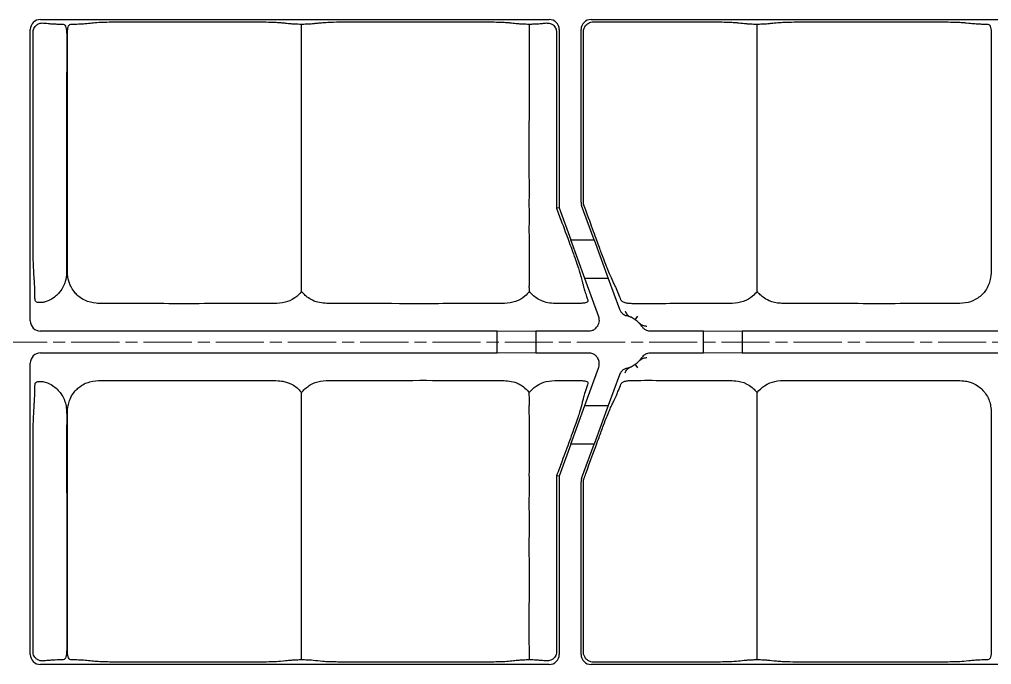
# Model space of a CAD drawing. Header units: millimetres. Extents: x 0 to 1486, y 0 to 1051.
# Drawn here: x 502.1 to 645.1, y 812.5 to 907.3 of the extents above; entities that cross this region are included whole.
import ezdxf

# ---------------------------------------------------------------- set-up
doc = ezdxf.new("R2010")
doc.units = ezdxf.units.MM
doc.header["$LTSCALE"] = 1.25
doc.linetypes.add('CHAIN', pattern=[0.3543, 0.2362, -0.0295, 0.0591, -0.0295])
doc.layers.add('Mittellinie(DIN)', color=7, linetype='CHAIN', lineweight=15, true_color=0x262659)
doc.layers.add('Sichtbare Kanten(DIN)', color=7, linetype='Continuous', lineweight=25, true_color=0x262659)

msp = doc.modelspace()

# ---------------------------------------------------------------- linework, layer by layer
at = {"layer": 'Mittellinie(DIN)', "ltscale": 23.990969}
msp.add_line((191.013, 859.864), (1099.263, 859.864), dxfattribs=at)
at = {"layer": 'Sichtbare Kanten(DIN)'}
for p, q in [((505.238, 907.264), (580.039, 907.264)), ((586.238, 907.264), (704.039, 907.264)), ((503.738, 862.964), (503.738, 905.765)), ((581.538, 905.765), (581.538, 879.584)), ((584.738, 880.413), (584.738, 905.765)), ((581.538, 879.584), (581.141, 879.514)), ((581.538, 879.584), (583.256, 874.864)), ((586.662, 874.864), (584.829, 879.9)), ((585.294, 869.193), (583.256, 874.864)), ((583.256, 874.864), (586.662, 874.864)), ((586.662, 874.864), (588.752, 869.193)), ((587.344, 863.562), (585.294, 869.193)), ((588.752, 869.193), (585.294, 869.193)), ((588.752, 869.193), (590.397, 864.673)), ((592.713, 863.141), (593.077, 863.661)), ((572.418, 861.464), (505.238, 861.464)), ((572.418, 861.464), (578.09, 861.489)), ((572.418, 858.264), (572.418, 861.464)), ((578.09, 861.489), (585.892, 861.489)), ((578.09, 861.489), (578.09, 858.24)), ((594.945, 861.489), (602.747, 861.489)), ((602.747, 861.489), (608.418, 861.464)), ((602.747, 858.24), (602.747, 861.489)), ((681.858, 861.464), (608.418, 861.464)), ((608.418, 861.464), (608.418, 858.264)), ((505.238, 858.264), (572.418, 858.264)), ((578.09, 858.24), (572.418, 858.264)), ((585.892, 858.24), (578.09, 858.24)), ((602.747, 858.24), (594.945, 858.24)), ((608.418, 858.264), (602.747, 858.24)), ((608.418, 858.264), (681.858, 858.264)), ((503.738, 813.964), (503.738, 856.765)), ((593.077, 856.067), (592.713, 856.587)), ((585.294, 850.535), (587.344, 856.166)), ((590.397, 855.055), (588.752, 850.535)), ((583.256, 844.864), (585.294, 850.535)), ((585.294, 850.535), (588.752, 850.535)), ((588.752, 850.535), (586.662, 844.864)), ((583.256, 844.864), (581.538, 840.144)), ((586.662, 844.864), (583.256, 844.864)), ((584.829, 839.828), (586.662, 844.864)), ((581.538, 840.144), (581.141, 840.214)), ((581.538, 840.144), (581.538, 813.964)), ((584.738, 813.964), (584.738, 839.315)), ((580.039, 812.464), (505.238, 812.464)), ((704.039, 812.464), (586.238, 812.464))]:
    msp.add_line(p, q, dxfattribs=at)
for start, end in [(34.62211, 75.37789), (144.62211, 145.37789), (214.62211, 215.37789), (284.62211, 325.37789)]:
    msp.add_arc((590.418, 859.864), 4, start, end, dxfattribs=at)
for centre, major_axis, ratio, start_param, end_param in [((505.239, 905.764), (-1.061, 1.061), 0.9994032, 5.4980856, 7.068285), ((580.038, 905.764), (1.061, 1.061), 0.9994032, 5.4980856, 7.068285), ((586.239, 905.764), (-1.061, 1.061), 0.9994032, 5.4980856, 7.068285), ((586.239, 880.413), (-1.478, -0.261), 0.9996922, 6.108705, 6.4576656), ((505.239, 862.965), (-1.061, -1.061), 0.9994032, 5.4980856, 7.068285), ((505.239, 856.764), (-1.061, 1.061), 0.9994032, 5.4980856, 7.068285), ((586.239, 839.315), (-1.478, 0.261), 0.9996922, 6.108705, 6.4576656), ((505.239, 813.965), (-1.061, -1.061), 0.9994032, 5.4980856, 7.068285), ((580.038, 813.965), (1.061, -1.061), 0.9994032, 5.4980856, 7.068285), ((586.239, 813.965), (-1.061, -1.061), 0.9994032, 5.4980856, 7.068285)]:
    msp.add_ellipse(centre, major_axis=major_axis, ratio=ratio, start_param=start_param, end_param=end_param, dxfattribs=at)
for points, knots in [([(504.135, 905.368), (504.135, 905.379), (504.135, 905.391), (504.136, 905.451), (504.14, 905.499), (504.156, 905.623), (504.171, 905.695), (504.223, 905.872), (504.27, 905.983), (504.391, 906.184), (504.46, 906.271), (504.659, 906.468), (504.773, 906.537), (505.068, 906.687), (505.329, 906.741), (505.624, 906.746), (505.694, 906.743), (505.766, 906.736)], [13.5145279, 13.5145279, 13.5145279, 13.5145279, 13.5469992, 13.5469992, 13.6798624, 13.6798624, 13.8831666, 13.8831666, 14.1991284, 14.1991284, 14.4786146, 14.4786146, 14.9280709, 14.9280709, 15.9537652, 15.9537652, 16.2771815, 16.2771815, 16.2771815, 16.2771815]), ([(505.766, 906.736), (505.885, 906.724), (506.009, 906.712), (506.243, 906.688), (506.466, 906.668), (506.751, 906.64), (506.833, 906.624), (507.375, 906.602), (507.583, 906.598), (508.039, 906.587), (508.223, 906.582), (508.482, 906.572), (508.539, 906.569), (508.591, 906.567)], [0.42719469, 0.42719469, 0.42719469, 0.42719469, 0.60407179, 0.60407179, 0.7637667, 0.7637667, 1.04289917, 1.04289917, 1.20083686, 1.20083686, 1.32442107, 1.32442107, 1.36458741, 1.36458741, 1.36458741, 1.36458741]), ([(508.591, 906.567), (508.686, 906.562), (508.768, 906.519), (508.899, 906.356), (508.947, 906.246), (509.02, 905.971), (509.045, 905.813), (509.071, 905.538), (509.078, 905.433), (509.085, 905.241), (509.087, 905.154), (509.087, 905.067)], [0, 0, 0, 0, 0.06500886, 0.06500886, 0.12441594, 0.12441594, 0.18121744, 0.18121744, 0.21387284, 0.21387284, 0.23990703, 0.23990703, 0.23990703, 0.23990703]), ([(509.188, 905.067), (509.188, 905.157), (509.19, 905.246), (509.198, 905.454), (509.206, 905.571), (509.235, 905.86), (509.262, 906.019), (509.338, 906.271), (509.383, 906.367), (509.509, 906.519), (509.593, 906.562), (509.688, 906.567)], [0.00064742, 0.00064742, 0.00064742, 0.00064742, 0.02749775, 0.02749775, 0.06418445, 0.06418445, 0.12288092, 0.12288092, 0.17602605, 0.17602605, 0.24072433, 0.24072433, 0.24072433, 0.24072433]), ([(509.688, 906.567), (510.091, 906.587), (510.459, 906.591), (511.008, 906.606), (511.185, 906.612), (511.51, 906.634), (511.578, 906.645), (511.847, 906.671), (512.169, 906.702), (512.718, 906.756), (512.867, 906.771), (513.375, 906.82), (513.61, 906.844), (514.72, 906.881), (515.227, 906.891), (516.169, 906.905), (516.726, 906.91), (517.807, 906.914), (518.243, 906.914), (521.761, 906.914), (525.612, 906.914), (529.537, 906.914), (530.792, 906.914), (534.375, 906.914), (535.245, 906.914), (536.334, 906.913), (536.996, 906.911), (538.244, 906.897), (538.703, 906.888), (539.544, 906.867), (539.858, 906.854), (540.358, 906.826), (540.519, 906.809), (540.917, 906.77), (541.089, 906.753), (541.412, 906.721), (541.564, 906.706), (541.886, 906.674), (541.948, 906.669), (542.252, 906.64), (542.315, 906.626), (542.918, 906.599), (543.268, 906.595), (543.638, 906.584)], [0.0623845, 0.0623845, 0.0623845, 0.0623845, 0.4075064, 0.4075064, 0.5556995, 0.5556995, 0.7019996, 0.7019996, 0.7895087, 0.7895087, 0.8216015, 0.8216015, 0.8966475, 0.8966475, 0.9479126, 0.9479126, 1.0152847, 1.0152847, 1.0658358, 1.0658358, 1.156645, 1.156645, 1.1993578, 1.1993578, 1.2785405, 1.2785405, 1.3475693, 1.3475693, 1.4012687, 1.4012687, 1.4713995, 1.4713995, 1.5576559, 1.5576559, 1.6259041, 1.6259041, 1.6857805, 1.6857805, 1.7560024, 1.7560024, 1.8940237, 1.8940237, 2.0401758, 2.0401758, 2.0401758, 2.0401758]), ([(543.642, 867.305), (543.639, 867.526), (543.636, 867.712), (543.635, 868.11), (543.637, 868.319), (543.639, 868.711), (543.64, 868.909), (543.639, 869.373), (543.638, 869.64), (543.634, 870.565), (543.641, 871.324), (543.642, 872.709), (543.636, 873.067), (543.638, 874.059), (543.643, 874.395), (543.645, 875.415), (543.635, 875.826), (543.631, 877.02), (543.641, 877.435), (543.646, 878.76), (543.638, 879.239), (543.63, 880.764), (543.644, 881.29), (543.644, 883.107), (543.634, 883.703), (543.635, 886.655), (543.635, 888.681), (543.634, 891.91), (543.643, 895.288), (543.637, 900.543), (543.636, 902.288), (543.638, 906.584)], [0.558332, 0.558332, 0.558332, 0.558332, 0.8173257, 0.8173257, 1.0884666, 1.0884666, 1.3283956, 1.3283956, 1.6283241, 1.6283241, 2.3433881, 2.3433881, 2.8708559, 2.8708559, 3.2345515, 3.2345515, 3.7544708, 3.7544708, 4.3330223, 4.3330223, 4.9940506, 4.9940506, 6.1753114, 6.1753114, 7.1803544, 7.1803544, 9.3747774, 9.3747774, 10.6794363, 10.6794363, 11.9116627, 11.9116627, 11.9116627, 11.9116627]), ([(543.638, 906.584), (543.878, 906.591), (544.106, 906.595), (544.499, 906.606), (544.676, 906.611), (545.004, 906.633), (545.083, 906.645), (545.319, 906.668), (545.404, 906.675), (545.625, 906.697), (545.662, 906.702), (546.076, 906.742), (546.306, 906.765), (546.84, 906.817), (547.032, 906.837), (547.741, 906.866), (548.121, 906.879), (549.411, 906.903), (550.016, 906.907), (550.993, 906.913), (551.596, 906.914), (552.468, 906.914), (552.772, 906.914), (556.576, 906.914), (559.088, 906.914), (564.77, 906.914), (567.379, 906.914), (569.254, 906.914), (570.018, 906.913), (571.423, 906.901), (571.909, 906.894), (572.855, 906.874), (573.198, 906.861), (573.724, 906.835), (573.902, 906.82), (574.14, 906.797), (574.175, 906.794), (574.576, 906.755), (574.897, 906.723), (575.386, 906.674), (575.449, 906.669), (575.752, 906.64), (575.816, 906.626), (576.418, 906.599), (576.768, 906.595), (577.138, 906.584)], [0.0398238, 0.0398238, 0.0398238, 0.0398238, 0.1751751, 0.1751751, 0.2744155, 0.2744155, 0.375041, 0.375041, 0.4405489, 0.4405489, 0.4886234, 0.4886234, 0.5504732, 0.5504732, 0.6282606, 0.6282606, 0.668866, 0.668866, 0.7114037, 0.7114037, 0.7917305, 0.7917305, 0.826471, 0.826471, 0.8940074, 0.8940074, 0.9792447, 0.9792447, 1.2282402, 1.2282402, 1.4191937, 1.4191937, 1.7043561, 1.7043561, 2.0940772, 2.0940772, 2.1970357, 2.1970357, 2.6653238, 2.6653238, 2.9223696, 2.9223696, 3.4266873, 3.4266873, 3.9598611, 3.9598611, 3.9598611, 3.9598611]), ([(577.142, 867.305), (577.139, 867.526), (577.136, 867.712), (577.135, 868.11), (577.137, 868.319), (577.139, 868.711), (577.14, 868.909), (577.139, 869.373), (577.138, 869.64), (577.134, 870.565), (577.141, 871.324), (577.142, 872.709), (577.136, 873.067), (577.138, 874.059), (577.143, 874.395), (577.145, 875.415), (577.135, 875.826), (577.131, 877.02), (577.141, 877.435), (577.146, 878.76), (577.138, 879.239), (577.13, 880.764), (577.144, 881.29), (577.144, 883.107), (577.134, 883.703), (577.135, 886.655), (577.135, 888.681), (577.134, 891.91), (577.143, 895.288), (577.137, 900.543), (577.136, 902.288), (577.138, 906.584)], [0.558332, 0.558332, 0.558332, 0.558332, 0.8173257, 0.8173257, 1.0884666, 1.0884666, 1.3283956, 1.3283956, 1.6283241, 1.6283241, 2.3433881, 2.3433881, 2.8708559, 2.8708559, 3.2345515, 3.2345515, 3.7544708, 3.7544708, 4.3330223, 4.3330223, 4.9940506, 4.9940506, 6.1753114, 6.1753114, 7.1803544, 7.1803544, 9.3747774, 9.3747774, 10.679436, 10.679436, 11.9116637, 11.9116637, 11.9116637, 11.9116637]), ([(577.138, 906.584), (577.378, 906.591), (577.606, 906.595), (577.999, 906.606), (578.176, 906.611), (578.504, 906.633), (578.583, 906.645), (578.797, 906.666), (578.876, 906.673), (579.108, 906.695), (579.312, 906.716), (579.51, 906.736)], [0.03982383, 0.03982383, 0.03982383, 0.03982383, 0.17517507, 0.17517507, 0.2744155, 0.2744155, 0.37504095, 0.37504095, 0.42474223, 0.42474223, 0.52897381, 0.52897381, 0.52897381, 0.52897381]), ([(579.51, 906.736), (579.678, 906.752), (579.852, 906.747), (580.112, 906.696), (580.23, 906.666), (580.458, 906.565), (580.584, 906.495), (580.799, 906.291), (580.872, 906.203), (580.985, 906.022), (581.033, 905.926), (581.095, 905.739), (581.114, 905.659), (581.134, 905.528), (581.138, 905.48), (581.141, 905.411), (581.142, 905.389), (581.142, 905.368)], [1.79812535, 1.79812535, 1.79812535, 1.79812535, 2.17066924, 2.17066924, 2.34582952, 2.34582952, 2.49716956, 2.49716956, 2.59028268, 2.59028268, 2.66790039, 2.66790039, 2.72038632, 2.72038632, 2.75054602, 2.75054602, 2.76449818, 2.76449818, 2.76449818, 2.76449818]), ([(585.084, 905.419), (585.084, 905.42), (585.084, 905.422), (585.084, 905.506), (585.091, 905.587), (585.122, 905.769), (585.15, 905.868), (585.253, 906.128), (585.347, 906.281), (585.534, 906.489), (585.61, 906.558), (585.692, 906.619), (585.836, 906.725), (585.998, 906.805), (586.306, 906.894), (586.447, 906.914), (586.588, 906.914)], [0.80595888, 0.80595888, 0.80595888, 0.80595888, 0.80644444, 0.80644444, 0.83105249, 0.83105249, 0.8620372, 0.8620372, 0.91580606, 0.91580606, 0.94660017, 0.94660017, 0.94660017, 1.00044642, 1.00044642, 1.04299047, 1.04299047, 1.04299047, 1.04299047]), ([(586.588, 906.914), (586.83, 906.914), (587.153, 906.914), (590.11, 906.914), (592.622, 906.914), (598.267, 906.914), (600.831, 906.914), (602.756, 906.914), (603.513, 906.913), (604.983, 906.901), (605.466, 906.892), (606.343, 906.874), (606.688, 906.861), (607.222, 906.836), (607.4, 906.821), (607.638, 906.798), (607.674, 906.794), (608.098, 906.753), (608.428, 906.719), (608.907, 906.672), (609.007, 906.664), (609.236, 906.64), (609.329, 906.625), (609.959, 906.598), (610.288, 906.594), (610.638, 906.584)], [0.05263, 0.05263, 0.05263, 0.05263, 0.0761766, 0.0761766, 0.2092402, 0.2092402, 0.3752185, 0.3752185, 0.7805425, 0.7805425, 1.1290483, 1.1290483, 1.7424136, 1.7424136, 2.5558917, 2.5558917, 2.7725931, 2.7725931, 3.840465, 3.840465, 4.222869, 4.222869, 4.7683401, 4.7683401, 5.2635903, 5.2635903, 5.2635903, 5.2635903]), ([(610.642, 867.305), (610.639, 867.526), (610.636, 867.712), (610.635, 868.11), (610.637, 868.319), (610.639, 868.711), (610.64, 868.909), (610.639, 869.373), (610.638, 869.64), (610.634, 870.565), (610.641, 871.324), (610.642, 872.709), (610.636, 873.067), (610.638, 874.059), (610.643, 874.395), (610.645, 875.415), (610.635, 875.826), (610.631, 877.02), (610.641, 877.435), (610.646, 878.76), (610.638, 879.239), (610.63, 880.764), (610.644, 881.29), (610.644, 883.107), (610.634, 883.703), (610.635, 886.655), (610.635, 888.681), (610.634, 891.91), (610.643, 895.288), (610.637, 900.543), (610.636, 902.288), (610.638, 906.584)], [0.558332, 0.558332, 0.558332, 0.558332, 0.8173257, 0.8173257, 1.0884666, 1.0884666, 1.3283956, 1.3283956, 1.6283241, 1.6283241, 2.3433881, 2.3433881, 2.8708559, 2.8708559, 3.2345515, 3.2345515, 3.7544708, 3.7544708, 4.3330223, 4.3330223, 4.9940506, 4.9940506, 6.1753114, 6.1753114, 7.1803545, 7.1803545, 9.3747774, 9.3747774, 10.6794359, 10.6794359, 11.9116642, 11.9116642, 11.9116642, 11.9116642]), ([(610.638, 906.584), (610.878, 906.591), (611.106, 906.595), (611.499, 906.606), (611.676, 906.611), (612.004, 906.633), (612.083, 906.645), (612.32, 906.669), (612.404, 906.675), (612.603, 906.695), (612.667, 906.702), (612.868, 906.722), (613.011, 906.736), (613.595, 906.794), (613.811, 906.816), (614.222, 906.844), (614.512, 906.86), (615.456, 906.886), (615.95, 906.895), (616.873, 906.906), (617.4, 906.911), (618.516, 906.914), (618.913, 906.914), (621.815, 906.914), (624.318, 906.914), (629.329, 906.914), (631.837, 906.914), (636.313, 906.914), (636.999, 906.915), (638.551, 906.9), (639.018, 906.892), (639.834, 906.873), (640.196, 906.861), (640.768, 906.833), (640.94, 906.817), (641.207, 906.791), (641.288, 906.783), (642.075, 906.707), (642.152, 906.696), (642.439, 906.669), (642.575, 906.658), (642.777, 906.635), (642.891, 906.622), (643.364, 906.602), (643.573, 906.598), (644.034, 906.587), (644.219, 906.583), (644.48, 906.572), (644.539, 906.569), (644.591, 906.567)], [0.0398237, 0.0398237, 0.0398237, 0.0398237, 0.175188, 0.175188, 0.2744243, 0.2744243, 0.3750397, 0.3750397, 0.4408675, 0.4408675, 0.4753798, 0.4753798, 0.5448398, 0.5448398, 0.7750621, 0.7750621, 0.946791, 0.946791, 1.0764591, 1.0764591, 1.1808218, 1.1808218, 1.2370619, 1.2370619, 1.5894386, 1.5894386, 1.9425612, 1.9425612, 2.2196134, 2.2196134, 2.3869359, 2.3869359, 2.6081769, 2.6081769, 2.8480879, 2.8480879, 2.952467, 2.952467, 3.8533478, 3.8533478, 4.5487916, 4.5487916, 5.1959348, 5.1959348, 5.65854, 5.65854, 6.0223085, 6.0223085, 6.141861, 6.141861, 6.141861, 6.141861]), ([(644.591, 906.567), (644.686, 906.562), (644.768, 906.519), (644.899, 906.356), (644.947, 906.246), (645.02, 905.971), (645.045, 905.813), (645.071, 905.538), (645.078, 905.433), (645.085, 905.241), (645.087, 905.154), (645.087, 905.067)], [0, 0, 0, 0, 0.06500886, 0.06500886, 0.12441594, 0.12441594, 0.18121744, 0.18121744, 0.21387284, 0.21387284, 0.23990703, 0.23990703, 0.23990703, 0.23990703]), ([(504.436, 866.026), (504.428, 866.186), (504.421, 866.388), (504.401, 867.15), (504.393, 867.647), (504.372, 868.245), (504.364, 868.38), (504.344, 868.668), (504.333, 868.804), (504.304, 869.277), (504.262, 869.965), (504.183, 871.665), (504.17, 871.963), (504.154, 872.588), (504.15, 872.833), (504.143, 873.431), (504.14, 873.784), (504.136, 874.58), (504.136, 875.014), (504.136, 876.136), (504.137, 876.259), (504.136, 880.569), (504.136, 883.224), (504.136, 887.792), (504.136, 888.912), (504.136, 892.672), (504.136, 894.202), (504.137, 897.134), (504.136, 897.47), (504.136, 899.023), (504.137, 899.529), (504.136, 900.785), (504.136, 901.212), (504.135, 902.885), (504.137, 903.308), (504.136, 904.441), (504.135, 904.759), (504.135, 905.211), (504.135, 905.289), (504.135, 905.368)], [0.0557766, 0.0557766, 0.0557766, 0.0557766, 0.1617735, 0.1617735, 0.3472766, 0.3472766, 0.45154, 0.45154, 0.5490272, 0.5490272, 0.6478744, 0.6478744, 0.676584, 0.676584, 0.6917683, 0.6917683, 0.7102441, 0.7102441, 0.7321473, 0.7321473, 0.7662903, 0.7662903, 0.8210365, 0.8210365, 0.8604928, 0.8604928, 0.8875573, 0.8875573, 0.9123842, 0.9123842, 0.9449597, 0.9449597, 0.9743999, 0.9743999, 1.0421596, 1.0421596, 1.0864074, 1.0864074, 1.0957602, 1.0957602, 1.0957602, 1.0957602]), ([(581.142, 905.368), (581.142, 905.008), (581.141, 904.648), (581.139, 903.282), (581.141, 903.1), (581.141, 901.005), (581.14, 900.616), (581.141, 896.554), (581.14, 893.369), (581.14, 888.342), (581.141, 886.5), (581.14, 883.312), (581.14, 882.506), (581.14, 880.675), (581.141, 880.199), (581.141, 879.514)], [0.0776749, 0.0776749, 0.0776749, 0.0776749, 0.15119127, 0.15119127, 0.35664796, 0.35664796, 0.42255795, 0.42255795, 0.66204059, 0.66204059, 0.80053786, 0.80053786, 0.90171466, 0.90171466, 1.07423508, 1.07423508, 1.07423508, 1.07423508]), ([(585.085, 880.474), (585.085, 880.6), (585.085, 880.731), (585.085, 883.127), (585.085, 884.259), (585.085, 889.897), (585.085, 893.271), (585.085, 897.547), (585.085, 898.449), (585.085, 900.097), (585.084, 900.541), (585.084, 902.424), (585.086, 902.828), (585.085, 904.124), (585.084, 904.554), (585.084, 905.141), (585.084, 905.283), (585.084, 905.419)], [0.0517216, 0.0517216, 0.0517216, 0.0517216, 0.0846745, 0.0846745, 0.6517088, 0.6517088, 1.4967384, 1.4967384, 1.7225205, 1.7225205, 1.9094837, 1.9094837, 2.3549973, 2.3549973, 2.5771405, 2.5771405, 2.6590916, 2.6590916, 2.6590916, 2.6590916]), ([(509.087, 905.067), (509.087, 901.971), (509.082, 898.875), (509.086, 891.383), (509.078, 886.987), (509.084, 881.384), (509.082, 881.043), (509.081, 877.632), (509.086, 874.999), (509.081, 870.473), (509.111, 869.613), (508.74, 868.326), (508.523, 867.785), (507.856, 866.943), (507.462, 866.514), (506.634, 866.033), (506.331, 865.884), (505.935, 865.763)], [0.05, 0.05, 0.05, 0.05, 0.9787627, 0.9787627, 2.2976877, 2.2976877, 2.6596339, 2.6596339, 3.8831263, 3.8831263, 4.7632749, 4.7632749, 5.1746722, 5.1746722, 5.3887228, 5.3887228, 5.4693093, 5.4693093, 5.4693093, 5.4693093]), ([(543.642, 867.305), (543.389, 866.972), (543.052, 866.625), (542.141, 866), (541.65, 865.811), (540.689, 865.568), (540.155, 865.531), (538.844, 865.515), (537.636, 865.537), (531.326, 865.505), (527.355, 865.48), (521.221, 865.512), (519.057, 865.534), (514.688, 865.517), (514.002, 865.507), (512.859, 865.611), (512.307, 865.726), (511.072, 866.318), (510.62, 866.75), (509.847, 867.619), (509.608, 868.17), (509.282, 869.108), (509.218, 869.708), (509.178, 870.832), (509.185, 871.542), (509.198, 878.546), (509.193, 881.312), (509.19, 885.74), (509.192, 887.406), (509.186, 894.403), (509.185, 899.735), (509.188, 905.067)], [11.3081587, 11.3081587, 11.3081587, 11.3081587, 12.9184655, 12.9184655, 14.7369691, 14.7369691, 16.9603039, 16.9603039, 19.3969671, 19.3969671, 23.5332356, 23.5332356, 25.7874241, 25.7874241, 28.0837197, 28.0837197, 30.260679, 30.260679, 32.8762806, 32.8762806, 37.8218745, 37.8218745, 46.3971234, 46.3971234, 53.8587278, 53.8587278, 62.3371806, 62.3371806, 67.4514113, 67.4514113, 83.8205496, 83.8205496, 83.8205496, 83.8205496]), ([(645.087, 905.067), (645.087, 901.971), (645.082, 898.875), (645.086, 891.383), (645.078, 886.987), (645.084, 881.384), (645.082, 881.043), (645.081, 877.632), (645.086, 874.999), (645.081, 870.58), (645.107, 869.818), (644.825, 868.547), (644.628, 867.988), (643.97, 867.058), (643.596, 866.648), (642.601, 865.98), (642.108, 865.797), (641.148, 865.562), (640.608, 865.529), (638.388, 865.507), (636.789, 865.531), (633.034, 865.508), (631.795, 865.495), (625.244, 865.484), (621.257, 865.541), (615.185, 865.517), (614.574, 865.512), (613.478, 865.59), (612.932, 865.693), (611.707, 866.227), (611.246, 866.636), (610.858, 867.041), (610.748, 867.167), (610.642, 867.305)], [0.05, 0.05, 0.05, 0.05, 0.9787627, 0.9787627, 2.2976877, 2.2976877, 2.6596339, 2.6596339, 3.8831263, 3.8831263, 4.7132989, 4.7132989, 5.2235306, 5.2235306, 5.5548255, 5.5548255, 5.8743977, 5.8743977, 6.271522, 6.271522, 7.2938428, 7.2938428, 8.6714552, 8.6714552, 10.8127951, 10.8127951, 11.9331598, 11.9331598, 13.2355485, 13.2355485, 14.8728093, 14.8728093, 15.5186225, 15.5186225, 15.5186225, 15.5186225]), ([(581.141, 879.514), (581.409, 878.806), (581.681, 878.077), (582.337, 876.315), (582.862, 874.906), (583.528, 873.073), (583.727, 872.513), (584.085, 871.496), (584.21, 871.129), (584.378, 870.628), (584.461, 870.372), (584.66, 869.728), (584.73, 869.458), (584.799, 869.186), (584.806, 869.162), (584.89, 868.831), (584.929, 868.682), (585.011, 868.374), (585.054, 868.216), (585.141, 867.865), (585.14, 867.821), (585.371, 867.113), (585.472, 866.812), (585.635, 866.327), (585.684, 866.176), (585.732, 866.027), (585.736, 866.013), (585.74, 865.999)], [0.0799654, 0.0799654, 0.0799654, 0.0799654, 0.3491897, 0.3491897, 0.7736444, 0.7736444, 1.0405055, 1.0405055, 1.4362582, 1.4362582, 2.1819433, 2.1819433, 3.7286779, 3.7286779, 3.8578872, 3.8578872, 4.9902264, 4.9902264, 6.082131, 6.082131, 7.9588733, 7.9588733, 8.8732306, 8.8732306, 9.572675, 9.572675, 9.6480304, 9.6480304, 9.6480304, 9.6480304]), ([(585.175, 879.961), (585.149, 880.032), (585.129, 880.105), (585.1, 880.247), (585.092, 880.315), (585.086, 880.414), (585.085, 880.444), (585.085, 880.474)], [0.022421074, 0.022421074, 0.022421074, 0.022421074, 0.045144824, 0.045144824, 0.065838123, 0.065838123, 0.074821274, 0.074821274, 0.074821274, 0.074821274]), ([(590.61, 866.055), (590.497, 866.328), (590.378, 866.629), (590.098, 867.336), (589.979, 867.636), (589.815, 868.001), (589.776, 868.069), (589.65, 868.32), (589.567, 868.508), (589.247, 869.211), (589.161, 869.365), (588.918, 869.908), (588.782, 870.223), (588.475, 870.996), (588.321, 871.389), (587.812, 872.733), (587.571, 873.387), (587.195, 874.41), (586.945, 875.097), (586.19, 877.173), (585.927, 877.892), (585.175, 879.961)], [0.0751663, 0.0751663, 0.0751663, 0.0751663, 0.2733806, 0.2733806, 0.6904406, 0.6904406, 0.9935741, 0.9935741, 1.4330942, 1.4330942, 2.4392108, 2.4392108, 3.0239392, 3.0239392, 3.2907669, 3.2907669, 3.5819805, 3.5819805, 4.1655882, 4.1655882, 4.7615855, 4.7615855, 4.7615855, 4.7615855]), ([(577.142, 867.305), (576.937, 867.035), (576.709, 866.799), (576.109, 866.289), (575.664, 866.013), (574.57, 865.631), (574.049, 865.561), (572.941, 865.511), (572.363, 865.526), (566.651, 865.53), (565.19, 865.48), (555.424, 865.499), (553.937, 865.527), (550.128, 865.529), (548.384, 865.511), (546.892, 865.538), (546.2, 865.601), (544.849, 866.146), (544.378, 866.519), (543.92, 866.971), (543.779, 867.127), (543.642, 867.305)], [3.757973, 3.757973, 3.757973, 3.757973, 4.4187997, 4.4187997, 5.4511455, 5.4511455, 6.4420762, 6.4420762, 7.3820127, 7.3820127, 9.093536, 9.093536, 10.2771628, 10.2771628, 11.2205829, 11.2205829, 12.174193, 12.174193, 13.0543341, 13.0543341, 13.427499, 13.427499, 13.427499, 13.427499]), ([(584.317, 865.527), (583.019, 865.523), (581.798, 865.516), (580.482, 865.532), (579.787, 865.584), (578.478, 866.08), (577.998, 866.417), (577.471, 866.916), (577.304, 867.094), (577.142, 867.305)], [0.1167562, 0.1167562, 0.1167562, 0.1167562, 0.5035761, 0.5035761, 1.0303816, 1.0303816, 1.4821582, 1.4821582, 1.671684, 1.671684, 1.671684, 1.671684]), ([(610.642, 867.305), (610.437, 867.035), (610.209, 866.799), (609.609, 866.289), (609.164, 866.013), (608.07, 865.631), (607.549, 865.561), (606.441, 865.511), (605.863, 865.526), (600.577, 865.53), (599.352, 865.494), (594.182, 865.489), (593.265, 865.49), (592.41, 865.492)], [3.757973, 3.757973, 3.757973, 3.757973, 4.4187997, 4.4187997, 5.4511455, 5.4511455, 6.4420762, 6.4420762, 7.3820127, 7.3820127, 8.8954709, 8.8954709, 9.2420609, 9.2420609, 9.2420609, 9.2420609]), ([(505.935, 865.763), (505.775, 865.714), (505.614, 865.681), (505.298, 865.646), (505.148, 865.644), (504.869, 865.668), (504.746, 865.695), (504.575, 865.772), (504.518, 865.816), (504.453, 865.916), (504.438, 865.967), (504.436, 866.026)], [0, 0, 0, 0, 0.05010332, 0.05010332, 0.1006318, 0.1006318, 0.15628356, 0.15628356, 0.20238257, 0.20238257, 0.2397228, 0.2397228, 0.2397228, 0.2397228]), ([(585.74, 865.999), (585.754, 865.957), (585.759, 865.918), (585.747, 865.817), (585.71, 865.763), (585.584, 865.68), (585.505, 865.65), (585.299, 865.597), (585.169, 865.576), (584.856, 865.543), (584.67, 865.533), (584.426, 865.528), (584.371, 865.527), (584.317, 865.527)], [0.00326226, 0.00326226, 0.00326226, 0.00326226, 0.03083568, 0.03083568, 0.0804061, 0.0804061, 0.12252159, 0.12252159, 0.17051111, 0.17051111, 0.2277518, 0.2277518, 0.24412241, 0.24412241, 0.24412241, 0.24412241]), ([(592.41, 865.492), (592.202, 865.493), (591.994, 865.502), (591.593, 865.541), (591.404, 865.571), (591.062, 865.664), (590.916, 865.728), (590.751, 865.852), (590.706, 865.898), (590.655, 865.968), (590.643, 865.988), (590.624, 866.024), (590.616, 866.039), (590.61, 866.055)], [0.24520973, 0.24520973, 0.24520973, 0.24520973, 0.30772374, 0.30772374, 0.37343102, 0.37343102, 0.4442203, 0.4442203, 0.47948437, 0.47948437, 0.49355948, 0.49355948, 0.50345112, 0.50345112, 0.50345112, 0.50345112]), ([(590.397, 864.673), (590.446, 864.538), (590.515, 864.41), (590.687, 864.177), (590.789, 864.074), (591.061, 863.87), (591.239, 863.784), (591.428, 863.735)], [-0.14539142, -0.14539142, -0.14539142, -0.14539142, -0.10202187, -0.10202187, -0.0586527, -0.0586527, 0, 0, 0, 0]), ([(591.216, 864.389), (591.217, 864.387), (591.218, 864.385), (591.292, 864.197), (591.403, 864.021), (591.684, 863.728), (591.851, 863.605), (592.048, 863.517)], [-0.00078331, -0.00078331, -0.00078331, -0.00078331, 0, 0, 0.08432848, 0.08432848, 0.16257565, 0.16257565, 0.16257565, 0.16257565]), ([(587.157, 862.18), (587.241, 862.298), (587.307, 862.427), (587.4, 862.701), (587.427, 862.844), (587.441, 863.184), (587.411, 863.379), (587.344, 863.562)], [-0.14538998, -0.14538998, -0.14538998, -0.14538998, -0.10199474, -0.10199474, -0.05859454, -0.05859454, 0, 0, 0, 0]), ([(594.397, 862.162), (594.396, 862.162), (594.394, 862.162), (594.205, 862.167), (594.017, 862.205), (593.67, 862.346), (593.507, 862.446), (593.338, 862.6), (593.316, 862.622), (593.293, 862.645)], [-0.16262501, -0.16262501, -0.16262501, -0.16262501, -0.16184572, -0.16184572, -0.08394311, -0.08394311, -0.01145785, -0.01145785, 0, 0, 0, 0]), ([(585.892, 861.489), (586.036, 861.489), (586.18, 861.509), (586.457, 861.592), (586.589, 861.653), (586.874, 861.838), (587.016, 861.976), (587.127, 862.137)], [-0.14539142, -0.14539142, -0.14539142, -0.14539142, -0.10202095, -0.10202095, -0.0586532, -0.0586532, 0, 0, 0, 0]), ([(593.71, 862.137), (593.792, 862.018), (593.891, 861.911), (594.117, 861.73), (594.242, 861.656), (594.556, 861.527), (594.75, 861.489), (594.945, 861.489)], [-0.14538999, -0.14538999, -0.14538999, -0.14538999, -0.1019951, -0.1019951, -0.05859647, -0.05859647, 0, 0, 0, 0]), ([(587.127, 857.591), (587.045, 857.71), (586.946, 857.817), (586.72, 857.999), (586.595, 858.072), (586.28, 858.202), (586.087, 858.24), (585.892, 858.24)], [-0.14538998, -0.14538998, -0.14538998, -0.14538998, -0.10199474, -0.10199474, -0.05859454, -0.05859454, 0, 0, 0, 0]), ([(594.945, 858.24), (594.8, 858.24), (594.657, 858.219), (594.38, 858.136), (594.248, 858.076), (593.963, 857.89), (593.821, 857.752), (593.71, 857.591)], [-0.14539142, -0.14539142, -0.14539142, -0.14539142, -0.10202187, -0.10202187, -0.0586527, -0.0586527, 0, 0, 0, 0]), ([(587.344, 856.166), (587.393, 856.302), (587.423, 856.444), (587.44, 856.733), (587.428, 856.878), (587.351, 857.209), (587.27, 857.389), (587.157, 857.548)], [-0.14539142, -0.14539142, -0.14539142, -0.14539142, -0.10202095, -0.10202095, -0.0586532, -0.0586532, 0, 0, 0, 0]), ([(593.293, 857.083), (593.444, 857.238), (593.617, 857.354), (593.988, 857.517), (594.191, 857.561), (594.394, 857.567), (594.396, 857.567), (594.397, 857.567)], [-0.16257598, -0.16257598, -0.16257598, -0.16257598, -0.08436682, -0.08436682, 0, 0, 0.00078299, 0.00078299, 0.00078299, 0.00078299]), ([(591.428, 855.994), (591.288, 855.957), (591.154, 855.901), (590.907, 855.751), (590.794, 855.659), (590.565, 855.407), (590.463, 855.238), (590.397, 855.055)], [-0.14538999, -0.14538999, -0.14538999, -0.14538999, -0.1019951, -0.1019951, -0.05859647, -0.05859647, 0, 0, 0, 0]), ([(591.216, 855.339), (591.217, 855.341), (591.218, 855.343), (591.288, 855.521), (591.391, 855.688), (591.65, 855.97), (591.803, 856.09), (592.005, 856.191), (592.026, 856.201), (592.048, 856.211)], [-0.16256036, -0.16256036, -0.16256036, -0.16256036, -0.16178102, -0.16178102, -0.0823923, -0.0823923, -0.00871104, -0.00871104, 0, 0, 0, 0]), ([(504.135, 814.36), (504.135, 814.438), (504.134, 814.518), (504.134, 814.993), (504.135, 815.381), (504.138, 816.859), (504.136, 817.025), (504.136, 818.997), (504.137, 819.406), (504.136, 823.156), (504.136, 826.019), (504.136, 830.305), (504.136, 831.728), (504.136, 836.043), (504.136, 838.934), (504.137, 842.176), (504.137, 842.593), (504.136, 843.816), (504.134, 844.528), (504.137, 845.476), (504.138, 845.856), (504.146, 846.585), (504.15, 846.872), (504.164, 847.54), (504.173, 847.824), (504.213, 848.779), (504.262, 849.708), (504.324, 850.791), (504.332, 850.901), (504.363, 851.327), (504.374, 851.482), (504.402, 852.448), (504.411, 853.176), (504.436, 853.7)], [0.1048742, 0.1048742, 0.1048742, 0.1048742, 0.1322231, 0.1322231, 0.2565226, 0.2565226, 0.6105724, 0.6105724, 0.7508516, 0.7508516, 1.2031628, 1.2031628, 1.4281151, 1.4281151, 1.8849968, 1.8849968, 1.9403641, 1.9403641, 2.0618897, 2.0618897, 2.1096586, 2.1096586, 2.1449134, 2.1449134, 2.2004363, 2.2004363, 2.3430159, 2.3430159, 2.4071933, 2.4071933, 2.4891732, 2.4891732, 2.5960351, 2.5960351, 2.5960351, 2.5960351]), ([(504.436, 853.7), (504.44, 853.803), (504.483, 853.878), (504.621, 853.985), (504.712, 854.021), (504.943, 854.071), (505.083, 854.083), (505.341, 854.078), (505.45, 854.068), (505.686, 854.032), (505.811, 854.004), (505.935, 853.966)], [0, 0, 0, 0, 0.06640352, 0.06640352, 0.12504356, 0.12504356, 0.18502347, 0.18502347, 0.22498648, 0.22498648, 0.26909177, 0.26909177, 0.26909177, 0.26909177]), ([(505.935, 853.966), (506.421, 853.819), (506.769, 853.625), (507.51, 853.145), (507.934, 852.711), (508.64, 851.707), (508.837, 851.15), (509.08, 850.039), (509.09, 849.409), (509.074, 845.394), (509.079, 842.154), (509.088, 834.322), (509.088, 830.851), (509.084, 824.653), (509.088, 820.53), (509.087, 814.661)], [0.0551365, 0.0551365, 0.0551365, 0.0551365, 0.2301199, 0.2301199, 0.6221521, 0.6221521, 1.1255778, 1.1255778, 1.7804323, 1.7804323, 4.5210601, 4.5210601, 8.4036627, 8.4036627, 8.9201467, 8.9201467, 8.9201467, 8.9201467]), ([(509.189, 814.661), (509.188, 818.258), (509.191, 821.855), (509.192, 826.583), (509.191, 828.313), (509.189, 831.412), (509.192, 833.634), (509.19, 837.421), (509.192, 837.768), (509.191, 840.765), (509.191, 842.502), (509.19, 849.385), (509.159, 849.752), (509.382, 850.942), (509.544, 851.542), (510.274, 852.652), (510.658, 853.023), (511.635, 853.748), (512.188, 853.929), (513.081, 854.168), (513.631, 854.197), (515.131, 854.219), (518.057, 854.192), (524.481, 854.219), (528.27, 854.241), (533.906, 854.206), (535.752, 854.199), (539.766, 854.212), (540.346, 854.194), (541.604, 853.971), (542.112, 853.72), (542.942, 853.198), (543.341, 852.802), (543.634, 852.419)], [0.05, 0.05, 0.05, 0.05, 1.1290638, 1.1290638, 1.4683666, 1.4683666, 2.3270285, 2.3270285, 2.9321301, 2.9321301, 3.7662351, 3.7662351, 6.2379171, 6.2379171, 7.5195936, 7.5195936, 8.5115083, 8.5115083, 10.1161367, 10.1161367, 12.9523524, 12.9523524, 17.9680901, 17.9680901, 25.1826608, 25.1826608, 28.6970514, 28.6970514, 32.8252747, 32.8252747, 38.5121005, 38.5121005, 46.7867847, 46.7867847, 46.7867847, 46.7867847]), ([(543.634, 852.419), (543.661, 852.453), (543.687, 852.486), (544.07, 852.959), (544.489, 853.302), (545.407, 853.849), (545.907, 854.013), (546.944, 854.201), (547.476, 854.208), (548.62, 854.209), (548.967, 854.209), (551.72, 854.215), (554.126, 854.202), (563.305, 854.258), (566.883, 854.202), (570.925, 854.199), (572.392, 854.219), (573.844, 854.188), (574.565, 854.132), (575.632, 853.706), (576.153, 853.448), (576.839, 852.774), (576.989, 852.609), (577.134, 852.419)], [4.2120267, 4.2120267, 4.2120267, 4.2120267, 4.2386778, 4.2386778, 4.6070603, 4.6070603, 5.0480286, 5.0480286, 5.5337384, 5.5337384, 5.7458739, 5.7458739, 7.2145419, 7.2145419, 11.349894, 11.349894, 14.9857185, 14.9857185, 18.226248, 18.226248, 19.749562, 19.749562, 20.1594566, 20.1594566, 20.1594566, 20.1594566]), ([(577.134, 852.419), (577.441, 852.82), (577.789, 853.132), (578.687, 853.763), (579.218, 853.945), (580.178, 854.18), (580.733, 854.202), (581.618, 854.209), (581.966, 854.208), (583.045, 854.209), (583.682, 854.21), (584.319, 854.207)], [1.9918226, 1.9918226, 1.9918226, 1.9918226, 2.4912619, 2.4912619, 3.3383955, 3.3383955, 4.5998725, 4.5998725, 5.2868921, 5.2868921, 6.2768161, 6.2768161, 6.2768161, 6.2768161]), ([(585.745, 853.741), (585.713, 853.641), (585.677, 853.53), (585.511, 853.03), (585.367, 852.613), (585.214, 852.128), (585.18, 852.012), (585.128, 851.815), (585.116, 851.759), (585.022, 851.397), (584.968, 851.197), (584.813, 850.591), (584.682, 850.08), (584.507, 849.499), (584.433, 849.267), (584.23, 848.658), (584.099, 848.276), (583.738, 847.244), (583.544, 846.703), (583.27, 845.943), (583.089, 845.45), (582.582, 844.074), (582.115, 842.816), (581.74, 841.809), (581.441, 841.008), (581.141, 840.214)], [0.0783737, 0.0783737, 0.0783737, 0.0783737, 0.1599953, 0.1599953, 0.4182188, 0.4182188, 0.563574, 0.563574, 0.7253458, 0.7253458, 0.8889101, 0.8889101, 1.2858141, 1.2858141, 1.4854955, 1.4854955, 1.6921291, 1.6921291, 2.004873, 2.004873, 2.5687167, 2.5687167, 3.6011204, 3.6011204, 4.0128618, 4.0128618, 4.0128618, 4.0128618]), ([(584.319, 854.207), (584.474, 854.207), (584.628, 854.202), (584.962, 854.183), (585.136, 854.166), (585.399, 854.12), (585.497, 854.095), (585.654, 854.029), (585.709, 853.987), (585.756, 853.902), (585.764, 853.866), (585.76, 853.799), (585.754, 853.771), (585.745, 853.741)], [0.25984542, 0.25984542, 0.25984542, 0.25984542, 0.30659365, 0.30659365, 0.36497321, 0.36497321, 0.40902512, 0.40902512, 0.4550109, 0.4550109, 0.48346685, 0.48346685, 0.5025367, 0.5025367, 0.5025367, 0.5025367]), ([(585.175, 839.767), (585.341, 840.222), (585.533, 840.75), (586.862, 844.405), (587.134, 845.151), (587.599, 846.419), (587.821, 847.019), (588.217, 848.066), (588.404, 848.554), (588.709, 849.324), (588.816, 849.58), (589.052, 850.127), (589.154, 850.338), (589.313, 850.669), (589.358, 850.765), (589.519, 851.11), (589.59, 851.271), (589.798, 851.719), (589.809, 851.717), (589.925, 851.971), (589.963, 852.059), (590.062, 852.3), (590.148, 852.516), (590.362, 853.057), (590.494, 853.394), (590.616, 853.689)], [0.0694939, 0.0694939, 0.0694939, 0.0694939, 0.2149943, 0.2149943, 0.6565555, 0.6565555, 1.0259811, 1.0259811, 1.2766622, 1.2766622, 1.4820655, 1.4820655, 1.8239902, 1.8239902, 1.9560681, 1.9560681, 2.2746455, 2.2746455, 2.853882, 2.853882, 3.1388703, 3.1388703, 3.7006678, 3.7006678, 4.490559, 4.490559, 4.490559, 4.490559]), ([(590.616, 853.689), (590.63, 853.723), (590.648, 853.756), (590.703, 853.833), (590.745, 853.875), (590.898, 853.989), (591.033, 854.049), (591.349, 854.137), (591.521, 854.168), (591.907, 854.212), (592.118, 854.224), (592.358, 854.227), (592.383, 854.228), (592.408, 854.228)], [0.00327494, 0.00327494, 0.00327494, 0.00327494, 0.02587428, 0.02587428, 0.05986915, 0.05986915, 0.1278131, 0.1278131, 0.18975143, 0.18975143, 0.25440927, 0.25440927, 0.26192942, 0.26192942, 0.26192942, 0.26192942]), ([(592.408, 854.228), (593.877, 854.232), (595.367, 854.233), (599.528, 854.219), (600.935, 854.193), (605.979, 854.209), (606.806, 854.229), (607.891, 854.11), (608.505, 854.007), (609.718, 853.39), (610.149, 852.988), (610.508, 852.579), (610.574, 852.499), (610.634, 852.419)], [0.653264, 0.653264, 0.653264, 0.653264, 1.1548115, 1.1548115, 1.9104788, 1.9104788, 2.5037696, 2.5037696, 2.8412587, 2.8412587, 3.1560545, 3.1560545, 3.2333002, 3.2333002, 3.2333002, 3.2333002]), ([(610.634, 852.419), (610.972, 852.86), (611.361, 853.196), (612.275, 853.8), (612.795, 853.973), (613.802, 854.193), (614.361, 854.205), (616.091, 854.212), (619.034, 854.196), (622.195, 854.206), (623.445, 854.224), (630.542, 854.236), (634.393, 854.195), (640.361, 854.211), (640.928, 854.186), (642.195, 853.943), (642.702, 853.669), (643.514, 853.141), (643.938, 852.707), (644.642, 851.701), (644.839, 851.144), (645.081, 850.027), (645.09, 849.396), (645.073, 845.379), (645.079, 842.14), (645.088, 834.643), (645.09, 832.813), (645.084, 824.624), (645.088, 820.692), (645.087, 814.661)], [2.8113067, 2.8113067, 2.8113067, 2.8113067, 3.7203902, 3.7203902, 5.063206, 5.063206, 6.892566, 6.892566, 10.1275222, 10.1275222, 12.3631654, 12.3631654, 15.0168194, 15.0168194, 16.4741685, 16.4741685, 18.5980514, 18.5980514, 22.1846411, 22.1846411, 26.7431024, 26.7431024, 32.6392943, 32.6392943, 57.1942105, 57.1942105, 89.4801166, 89.4801166, 92.6219657, 92.6219657, 92.6219657, 92.6219657]), ([(543.639, 813.144), (543.633, 818.148), (543.634, 820.313), (543.652, 826.447), (543.627, 829.289), (543.646, 832.885), (543.647, 833.3), (543.643, 834.407), (543.637, 834.909), (543.63, 836.346), (543.636, 836.872), (543.648, 838.644), (543.641, 839.144), (543.633, 840.401), (543.635, 840.825), (543.641, 842.025), (543.643, 842.494), (543.632, 844.735), (543.638, 845.097), (543.641, 848.26), (543.639, 848.619), (543.633, 849.644), (543.633, 849.963), (543.635, 850.48), (543.637, 850.685), (543.639, 851.087), (543.64, 851.281), (543.638, 851.802), (543.633, 852.03), (543.633, 852.279), (543.634, 852.349), (543.634, 852.419)], [0.3098418, 0.3098418, 0.3098418, 0.3098418, 2.1336014, 2.1336014, 3.8550504, 3.8550504, 4.1207568, 4.1207568, 4.4749338, 4.4749338, 5.0571978, 5.0571978, 5.9029612, 5.9029612, 6.8581732, 6.8581732, 7.8736883, 7.8736883, 10.7589364, 10.7589364, 15.6446348, 15.6446348, 18.3483547, 18.3483547, 20.223113, 20.223113, 22.1841867, 22.1841867, 26.054323, 26.054323, 27.4819772, 27.4819772, 27.4819772, 27.4819772]), ([(577.139, 813.144), (577.138, 813.948), (577.137, 814.714), (577.133, 817.817), (577.132, 818.62), (577.138, 822.738), (577.15, 824.322), (577.142, 828.061), (577.127, 828.994), (577.137, 831.611), (577.146, 832.378), (577.146, 834.143), (577.138, 834.759), (577.13, 836.193), (577.134, 836.664), (577.145, 838.156), (577.143, 838.959), (577.129, 840.804), (577.147, 841.562), (577.136, 843.996), (577.139, 844.958), (577.139, 846.18), (577.139, 846.498), (577.145, 848.096), (577.136, 848.873), (577.133, 849.894), (577.133, 850.184), (577.137, 850.7), (577.139, 850.919), (577.14, 851.364), (577.139, 851.577), (577.134, 851.965), (577.133, 852.124), (577.133, 852.316), (577.134, 852.367), (577.134, 852.419)], [14.7755361, 14.7755361, 14.7755361, 14.7755361, 15.0528758, 15.0528758, 15.945519, 15.945519, 17.3585649, 17.3585649, 18.7638767, 18.7638767, 19.5995674, 19.5995674, 20.2954508, 20.2954508, 21.3693162, 21.3693162, 22.6744859, 22.6744859, 25.7116529, 25.7116529, 27.6924809, 27.6924809, 28.2315239, 28.2315239, 30.4464052, 30.4464052, 31.3820288, 31.3820288, 32.1219217, 32.1219217, 32.9939243, 32.9939243, 33.9440369, 33.9440369, 34.2595912, 34.2595912, 34.2595912, 34.2595912]), ([(610.639, 813.144), (610.638, 813.948), (610.637, 814.714), (610.633, 817.817), (610.632, 818.62), (610.638, 822.74), (610.65, 824.324), (610.641, 828.352), (610.619, 828.641), (610.65, 833.45), (610.627, 835.649), (610.648, 838.548), (610.642, 839.068), (610.629, 840.904), (610.645, 841.806), (610.638, 843.51), (610.636, 843.952), (610.637, 844.706), (610.638, 844.925), (610.64, 846.019), (610.64, 846.587), (610.647, 848.579), (610.632, 849.336), (610.634, 850.278), (610.636, 850.52), (610.639, 850.978), (610.64, 851.191), (610.639, 851.701), (610.634, 851.925), (610.633, 852.201), (610.633, 852.297), (610.634, 852.419)], [14.7755356, 14.7755356, 14.7755356, 14.7755356, 15.0528749, 15.0528749, 15.9455307, 15.9455307, 17.3595379, 17.3595379, 18.9806385, 18.9806385, 20.1935382, 20.1935382, 20.8147127, 20.8147127, 22.3613596, 22.3613596, 23.1989832, 23.1989832, 23.5598033, 23.5598033, 24.8940112, 24.8940112, 26.3143052, 26.3143052, 26.8376103, 26.8376103, 27.3383913, 27.3383913, 28.1638531, 28.1638531, 28.5948671, 28.5948671, 28.5948671, 28.5948671]), ([(581.141, 840.214), (581.141, 839.906), (581.14, 839.589), (581.14, 837.816), (581.141, 837.539), (581.141, 832.317), (581.141, 828.455), (581.14, 823.273), (581.141, 822.859), (581.141, 821.288), (581.14, 820.773), (581.141, 819.364), (581.141, 818.825), (581.141, 817.317), (581.139, 817.133), (581.141, 815.472), (581.142, 814.988), (581.142, 814.456), (581.142, 814.408), (581.141, 814.36)], [0.0559789, 0.0559789, 0.0559789, 0.0559789, 0.1495936, 0.1495936, 0.5160127, 0.5160127, 1.5560076, 1.5560076, 1.9117439, 1.9117439, 2.2611986, 2.2611986, 2.4775162, 2.4775162, 2.8669101, 2.8669101, 3.0232801, 3.0232801, 3.0388659, 3.0388659, 3.0388659, 3.0388659]), ([(585.085, 839.254), (585.085, 839.303), (585.087, 839.352), (585.101, 839.493), (585.119, 839.586), (585.154, 839.706), (585.164, 839.737), (585.175, 839.767)], [0.008921268, 0.008921268, 0.008921268, 0.008921268, 0.023518341, 0.023518341, 0.051644042, 0.051644042, 0.061301323, 0.061301323, 0.061301323, 0.061301323]), ([(585.085, 814.31), (585.084, 814.549), (585.084, 814.771), (585.084, 815.896), (585.085, 816.785), (585.085, 818.573), (585.085, 819.472), (585.085, 821.896), (585.085, 822.428), (585.084, 828.063), (585.085, 830.364), (585.085, 833.096), (585.085, 833.845), (585.085, 834.886), (585.085, 835.353), (585.085, 836.605), (585.085, 837.165), (585.085, 838.347), (585.085, 838.8), (585.085, 839.254)], [0.0977513, 0.0977513, 0.0977513, 0.0977513, 0.1906334, 0.1906334, 0.5415809, 0.5415809, 0.8965277, 0.8965277, 1.4985403, 1.4985403, 1.8335422, 1.8335422, 1.8835781, 1.8835781, 1.9174953, 1.9174953, 1.9838362, 1.9838362, 2.0464305, 2.0464305, 2.0464305, 2.0464305]), ([(505.766, 812.992), (505.709, 812.987), (505.651, 812.983), (505.54, 812.983), (505.492, 812.985), (505.317, 812.999), (505.062, 813.042), (504.748, 813.208), (504.636, 813.283), (504.435, 813.488), (504.359, 813.592), (504.242, 813.809), (504.202, 813.918), (504.158, 814.093), (504.147, 814.163), (504.136, 814.277), (504.135, 814.319), (504.135, 814.36)], [2.66470761, 2.66470761, 2.66470761, 2.66470761, 2.71407643, 2.71407643, 2.75518624, 2.75518624, 2.86926979, 2.86926979, 2.92270799, 2.92270799, 2.9665724, 2.9665724, 3.01000381, 3.01000381, 3.03854809, 3.03854809, 3.05688278, 3.05688278, 3.05688278, 3.05688278]), ([(509.087, 814.661), (509.087, 814.57), (509.085, 814.479), (509.076, 814.269), (509.068, 814.152), (509.038, 813.864), (509.01, 813.705), (508.934, 813.452), (508.888, 813.357), (508.765, 813.208), (508.684, 813.166), (508.591, 813.162)], [0.0002928, 0.0002928, 0.0002928, 0.0002928, 0.02769463, 0.02769463, 0.06435264, 0.06435264, 0.12317309, 0.12317309, 0.17660736, 0.17660736, 0.24022901, 0.24022901, 0.24022901, 0.24022901]), ([(509.69, 813.162), (509.592, 813.166), (509.507, 813.209), (509.374, 813.371), (509.325, 813.48), (509.253, 813.753), (509.23, 813.909), (509.204, 814.182), (509.198, 814.286), (509.19, 814.482), (509.189, 814.571), (509.189, 814.661)], [0, 0, 0, 0, 0.0651917, 0.0651917, 0.12442957, 0.12442957, 0.18083421, 0.18083421, 0.21351997, 0.21351997, 0.24049526, 0.24049526, 0.24049526, 0.24049526]), ([(581.141, 814.36), (581.141, 814.337), (581.141, 814.314), (581.137, 814.231), (581.13, 814.171), (581.099, 813.999), (581.064, 813.885), (580.965, 813.671), (580.908, 813.582), (580.758, 813.392), (580.663, 813.309), (580.508, 813.198), (580.376, 813.105), (579.905, 812.982), (579.699, 812.975), (579.51, 812.993)], [2.07189213, 2.07189213, 2.07189213, 2.07189213, 2.09756185, 2.09756185, 2.16244896, 2.16244896, 2.28557696, 2.28557696, 2.4019855, 2.4019855, 2.58199499, 2.58199499, 2.72562071, 2.72562071, 2.8482117, 2.8482117, 2.8482117, 2.8482117]), ([(586.587, 812.814), (586.45, 812.814), (586.314, 812.832), (586.025, 812.913), (585.876, 812.982), (585.741, 813.074), (585.581, 813.183), (585.443, 813.322), (585.255, 813.604), (585.193, 813.736), (585.123, 813.964), (585.104, 814.054), (585.088, 814.201), (585.085, 814.255), (585.085, 814.31)], [0.85504756, 0.85504756, 0.85504756, 0.85504756, 0.89619626, 0.89619626, 0.94511034, 0.94511034, 0.94511034, 1.00337666, 1.00337666, 1.04706936, 1.04706936, 1.07488429, 1.07488429, 1.09133833, 1.09133833, 1.09133833, 1.09133833]), ([(645.087, 814.661), (645.087, 814.57), (645.085, 814.479), (645.076, 814.269), (645.068, 814.152), (645.038, 813.864), (645.01, 813.705), (644.934, 813.452), (644.888, 813.357), (644.765, 813.208), (644.684, 813.166), (644.591, 813.162)], [0.0002928, 0.0002928, 0.0002928, 0.0002928, 0.02769463, 0.02769463, 0.06435264, 0.06435264, 0.12317309, 0.12317309, 0.17660736, 0.17660736, 0.24022901, 0.24022901, 0.24022901, 0.24022901]), ([(508.591, 813.162), (508.178, 813.141), (507.789, 813.137), (507.27, 813.122), (507.077, 813.116), (506.762, 813.094), (506.713, 813.085), (506.514, 813.064), (506.426, 813.057), (506.211, 813.037), (506.189, 813.033), (505.903, 813.005), (505.833, 812.999), (505.766, 812.992)], [0.06240958, 0.06240958, 0.06240958, 0.06240958, 0.42001855, 0.42001855, 0.53411851, 0.53411851, 0.64509423, 0.64509423, 0.71072338, 0.71072338, 0.81841924, 0.81841924, 0.85195501, 0.85195501, 0.85195501, 0.85195501]), ([(543.639, 813.144), (543.384, 813.137), (543.138, 813.133), (542.764, 813.122), (542.576, 813.115), (542.263, 813.095), (542.213, 813.085), (542.024, 813.065), (541.944, 813.058), (541.643, 813.03), (541.49, 813.013), (540.324, 812.902), (540.174, 812.886), (539.081, 812.848), (538.567, 812.838), (537.793, 812.826), (537.248, 812.819), (536.026, 812.814), (535.537, 812.814), (534.143, 812.814), (533.783, 812.814), (531.967, 812.814), (530.512, 812.814), (527.968, 812.813), (526.593, 812.813), (523.371, 812.813), (522.07, 812.813), (517.755, 812.814), (517.337, 812.813), (515.898, 812.826), (515.433, 812.834), (514.74, 812.848), (514.317, 812.858), (513.58, 812.892), (513.386, 812.908), (513.146, 812.931), (512.949, 812.95), (512.468, 812.997), (512.154, 813.028), (511.4, 813.099), (511.393, 813.109), (510.898, 813.126), (510.734, 813.129), (510.352, 813.138), (510.141, 813.143), (509.829, 813.155), (509.756, 813.158), (509.69, 813.162)], [0.1932774, 0.1932774, 0.1932774, 0.1932774, 0.4199603, 0.4199603, 0.5341176, 0.5341176, 0.648926, 0.648926, 0.7134374, 0.7134374, 0.9026281, 0.9026281, 1.0901915, 1.0901915, 1.2230774, 1.2230774, 1.3480541, 1.3480541, 1.4248021, 1.4248021, 1.4515978, 1.4515978, 1.5597214, 1.5597214, 1.6406995, 1.6406995, 1.6955237, 1.6955237, 1.8225922, 1.8225922, 1.9104403, 1.9104403, 2.0299575, 2.0299575, 2.1495765, 2.1495765, 2.1955852, 2.1955852, 2.2823072, 2.2823072, 2.3977703, 2.3977703, 2.4384346, 2.4384346, 2.491915, 2.491915, 2.5108518, 2.5108518, 2.5108518, 2.5108518]), ([(577.139, 813.144), (576.921, 813.138), (576.71, 813.134), (576.336, 813.124), (576.11, 813.117), (575.767, 813.095), (575.712, 813.085), (575.506, 813.063), (575.447, 813.06), (574.939, 813.008), (574.642, 812.979), (573.921, 812.911), (573.708, 812.89), (572.779, 812.853), (572.297, 812.842), (571.356, 812.826), (570.804, 812.821), (569.762, 812.815), (569.239, 812.814), (567.937, 812.814), (567.444, 812.814), (566.65, 812.814), (566.356, 812.814), (564.768, 812.813), (564.342, 812.814), (561.784, 812.813), (559.855, 812.813), (557.52, 812.813), (557.113, 812.813), (555.971, 812.813), (555.383, 812.813), (551.243, 812.814), (550.875, 812.814), (549.495, 812.825), (549.028, 812.832), (548.252, 812.847), (547.834, 812.858), (547.104, 812.89), (546.905, 812.907), (546.261, 812.968), (545.815, 813.012), (544.892, 813.099), (544.891, 813.109), (544.409, 813.125), (544.249, 813.129), (543.936, 813.136), (543.79, 813.14), (543.639, 813.144)], [0.0416381, 0.0416381, 0.0416381, 0.0416381, 0.1641158, 0.1641158, 0.2516728, 0.2516728, 0.3293072, 0.3293072, 0.39603, 0.39603, 0.4794726, 0.4794726, 0.5952797, 0.5952797, 0.6949908, 0.6949908, 0.8467511, 0.8467511, 1.0168588, 1.0168588, 1.1202762, 1.1202762, 1.1837881, 1.1837881, 1.4208997, 1.4208997, 2.1471538, 2.1471538, 2.3002101, 2.3002101, 2.5771604, 2.5771604, 3.446308, 3.446308, 4.1058793, 4.1058793, 5.0271278, 5.0271278, 5.9978677, 5.9978677, 8.6957098, 8.6957098, 11.2384457, 11.2384457, 12.1300139, 12.1300139, 12.9606733, 12.9606733, 12.9606733, 12.9606733]), ([(579.51, 812.993), (579.506, 812.993), (579.501, 812.994), (579.206, 813.022), (578.901, 813.05), (578.453, 813.096), (578.34, 813.109), (577.987, 813.123), (577.842, 813.127), (577.46, 813.136), (577.302, 813.139), (577.139, 813.144)], [0.35501747, 0.35501747, 0.35501747, 0.35501747, 0.36001805, 0.36001805, 0.67000773, 0.67000773, 0.87551622, 0.87551622, 0.989273, 0.989273, 1.0821474, 1.0821474, 1.0821474, 1.0821474]), ([(610.639, 813.144), (610.421, 813.138), (610.21, 813.134), (609.836, 813.124), (609.61, 813.117), (609.267, 813.095), (609.212, 813.085), (609.006, 813.063), (608.948, 813.06), (608.363, 813), (607.98, 812.964), (607.374, 812.906), (607.121, 812.885), (606.14, 812.849), (605.644, 812.839), (604.828, 812.826), (604.294, 812.82), (603.103, 812.814), (602.615, 812.814), (601.331, 812.814), (601.22, 812.814), (600.229, 812.814), (599.524, 812.814), (597.792, 812.813), (596.75, 812.813), (594.866, 812.813), (594.764, 812.813), (591.959, 812.813), (590.709, 812.813), (588.926, 812.813), (588.351, 812.813), (587.258, 812.813), (586.923, 812.813), (586.587, 812.814)], [0.04163823, 0.04163823, 0.04163823, 0.04163823, 0.16410547, 0.16410547, 0.25166861, 0.25166861, 0.3293103, 0.3293103, 0.39607474, 0.39607474, 0.50144339, 0.50144339, 0.56377286, 0.56377286, 0.61373783, 0.61373783, 0.66372604, 0.66372604, 0.697515, 0.697515, 0.70751714, 0.70751714, 0.71650096, 0.71650096, 0.73006005, 0.73006005, 0.74103576, 0.74103576, 0.74985177, 0.74985177, 0.75361388, 0.75361388, 0.75528147, 0.75528147, 0.75528147, 0.75528147]), ([(644.591, 813.162), (644.178, 813.141), (643.789, 813.137), (643.27, 813.122), (643.077, 813.116), (642.762, 813.094), (642.713, 813.085), (642.52, 813.065), (642.439, 813.058), (642.15, 813.031), (641.971, 813.011), (640.823, 812.902), (640.679, 812.886), (639.623, 812.849), (639.122, 812.839), (638.322, 812.826), (637.786, 812.82), (636.583, 812.814), (636.097, 812.814), (634.804, 812.814), (634.71, 812.814), (631.668, 812.813), (629.17, 812.813), (624.82, 812.813), (622.967, 812.813), (618.36, 812.814), (618.112, 812.814), (617.158, 812.819), (616.559, 812.823), (615.269, 812.846), (614.877, 812.858), (614.2, 812.884), (613.982, 812.901), (613.665, 812.929), (613.378, 812.957), (612.554, 813.037), (612.356, 813.055), (612.027, 813.088), (611.913, 813.103), (611.55, 813.122), (611.39, 813.126), (610.972, 813.136), (610.809, 813.139), (610.639, 813.144)], [0.0624096, 0.0624096, 0.0624096, 0.0624096, 0.4200186, 0.4200186, 0.5341185, 0.5341185, 0.6450942, 0.6450942, 0.7059992, 0.7059992, 0.8756545, 0.8756545, 1.0512187, 1.0512187, 1.1766563, 1.1766563, 1.298792, 1.298792, 1.378655, 1.378655, 1.4016273, 1.4016273, 1.5072071, 1.5072071, 1.5855157, 1.5855157, 1.7019128, 1.7019128, 1.7646119, 1.7646119, 1.8204484, 1.8204484, 1.8995688, 1.8995688, 1.9760391, 1.9760391, 2.1956476, 2.1956476, 2.4678139, 2.4678139, 2.6389831, 2.6389831, 2.7645034, 2.7645034, 2.7645034, 2.7645034])]:
    msp.add_open_spline(points, degree=3, knots=knots, dxfattribs=at)

doc.saveas('drawing.dxf')
